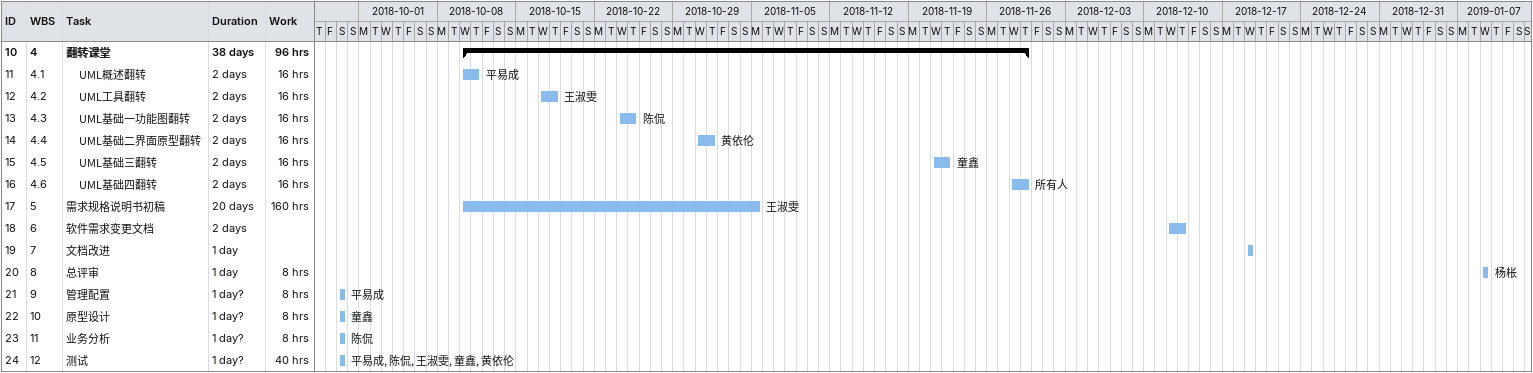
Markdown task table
| ID | WBS | Task | Duration | Start | Finish | Resources | Work (h) |
|---|---|---|---|---|---|---|---|
| 10 | 4 | **翻转课堂** | 38d | 2018-10-10 | 2018-11-29 |  | 96 |
| 11 | 4.1 | UML概述翻转 | 2d | 2018-10-10 | 2018-10-11 | 平易成 | 16 |
| 12 | 4.2 | UML工具翻转 | 2d | 2018-10-17 | 2018-10-18 | 王淑雯 | 16 |
| 13 | 4.3 | UML基础一功能图翻转 | 2d | 2018-10-24 | 2018-10-25 | 陈侃 | 16 |
| 14 | 4.4 | UML基础二界面原型翻转 | 2d | 2018-10-31 | 2018-11-01 | 黄依伦 | 16 |
| 15 | 4.5 | UML基础三翻转 | 2d | 2018-11-21 | 2018-11-22 | 童鑫 | 16 |
| 16 | 4.6 | UML基础四翻转 | 2d | 2018-11-28 | 2018-11-29 | 所有人 | 16 |
| 17 | 5 | 需求规格说明书初稿 | 20d | 2018-10-10 | 2018-11-05 | 王淑雯 | 160 |
| 18 | 6 | 软件需求变更文档 | 2d | 2018-12-12 | 2018-12-13 |  |  |
| 19 | 7 | 文档改进 | 1d | 2018-12-19 | 2018-12-19 |  |  |
| 20 | 8 | 总评审 | 1d | 2019-01-09 | 2019-01-09 | 杨枨 | 8 |
| 21 | 9 | 管理配置 | 1d? | 2018-09-29 | 2018-09-29 | 平易成 | 8 |
| 22 | 10 | 原型设计 | 1d? | 2018-09-29 | 2018-09-29 | 童鑫 | 8 |
| 23 | 11 | 业务分析 | 1d? | 2018-09-29 | 2018-09-29 | 陈侃 | 8 |
| 24 | 12 | 测试 | 1d? | 2018-09-29 | 2018-09-29 | 平易成, 陈侃, 王淑雯, 童鑫, 黄依伦 | 40 |
